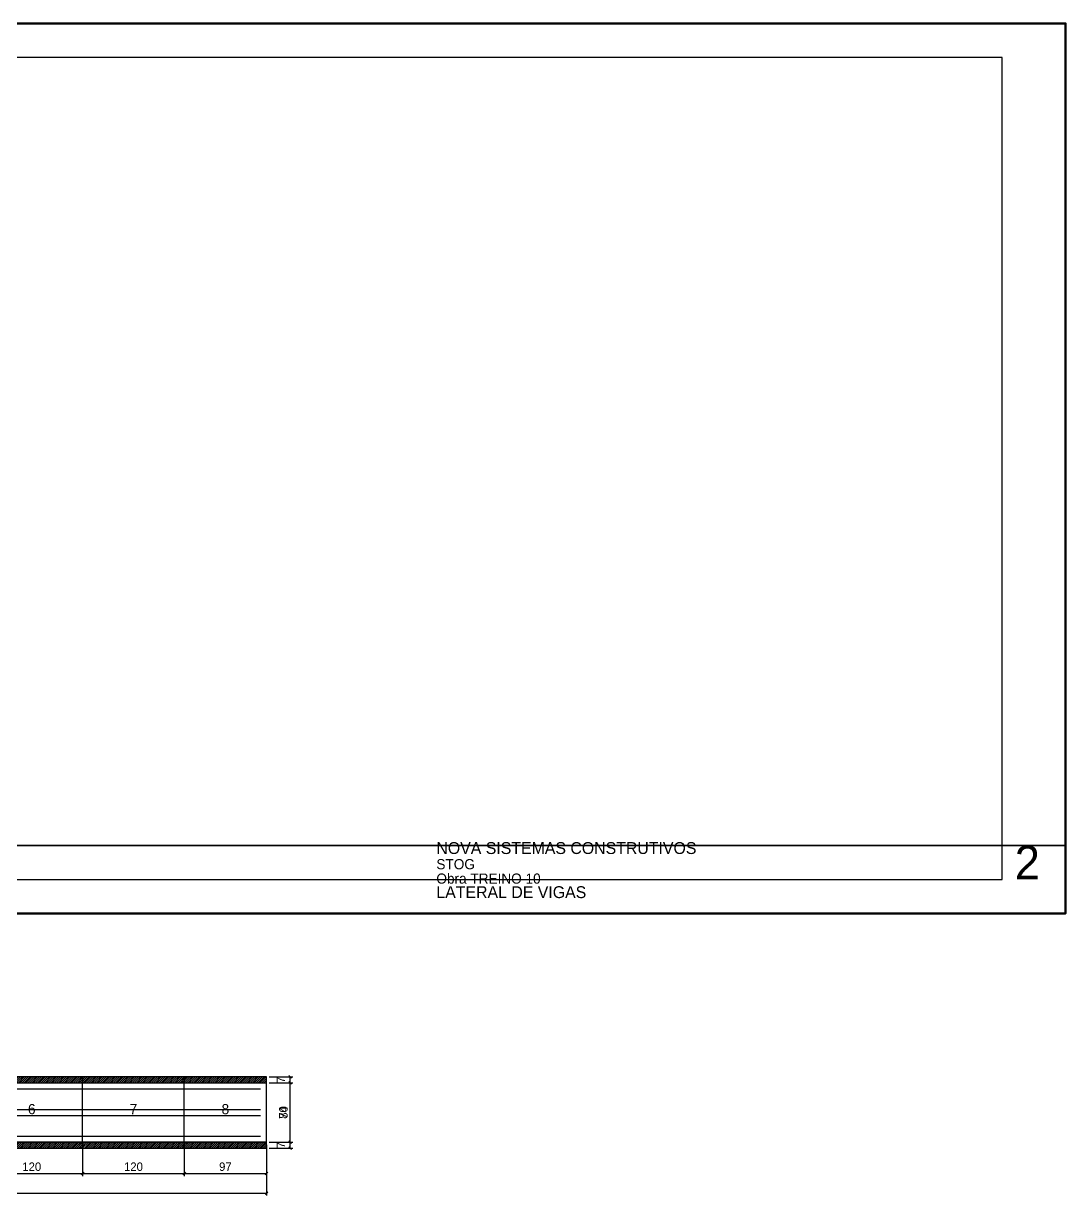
# Model space of a CAD drawing. Extents: x -9000 to 3070, y -4815 to 1250.
# Drawn here: x 1840 to 3070, y -133 to 1250 of the extents above; entities that cross this region are included whole.
import ezdxf
from ezdxf.enums import TextEntityAlignment as Align

# ---------------------------------------------------------------- set-up
doc = ezdxf.new("R2010")
doc.units = 0
for name, color, linetype in [('5', 5, 'Continuous'), ('CARIMBO', 255, 'Continuous'), ('COTA', 241, 'Continuous'), ('Folhas', 255, 'Continuous'), ('Painéis', 200, 'Continuous'), ('SARR_2.2x7', 40, 'Continuous'), ('SCO-___-LAJ', 224, 'Continuous')]:
    doc.layers.add(name, color=color, linetype=linetype)
doc.dimstyles.new('PAINEL', dxfattribs={"dimtxt": 10, "dimasz": 3, "dimexe": 3, "dimexo": 3, "dimgap": 3, "dimtad": 1, "dimblk": 'OBLIQUE', "dimblk1": 'OBLIQUE', "dimcen": 2.5, "dimclrd": 4, "dimclre": 4, "dimclrt": 240, "dimazin": 3, "dimtfac": 1, "dimtmove": 0, "dimatfit": 3})

# ---------------------------------------------------------------- blocks, each defined once
blk = doc.blocks.new('_OBLIQUE')
at = {"color": 0, "linetype": 'BYBLOCK'}
blk.add_line((-0.5, -0.5), (0.5, 0.5), dxfattribs=at)

msp = doc.modelspace()

# ---------------------------------------------------------------- hatches: boundary and pattern name
at = {"layer": 'COTA'}
h = msp.add_hatch(dxfattribs=at)
h.set_pattern_fill('ANSI31', scale=0.5)
h.paths.add_polyline_path([(1790, 0), (1910, 0), (1910, 7), (1790, 7)])
h = msp.add_hatch(dxfattribs=at)
h.set_pattern_fill('ANSI31', scale=0.5)
h.paths.add_polyline_path([(1910, 0), (2030, 0), (2030, 7), (1910, 7)])
h = msp.add_hatch(dxfattribs=at)
h.set_pattern_fill('ANSI31', scale=0.5)
h.paths.add_polyline_path([(2030, 0), (2127, 0), (2127, 7), (2030, 7)])
h = msp.add_hatch(dxfattribs=at)
h.set_pattern_fill('ANSI31', scale=0.5)
h.paths.add_polyline_path([(1790, -77), (1910, -77), (1910, -70), (1790, -70)])
h = msp.add_hatch(dxfattribs=at)
h.set_pattern_fill('ANSI31', scale=0.5)
h.paths.add_polyline_path([(1910, -77), (2030, -77), (2030, -70), (1910, -70)])
h = msp.add_hatch(dxfattribs=at)
h.set_pattern_fill('ANSI31', scale=0.5)
h.paths.add_polyline_path([(2030, -77), (2127, -77), (2127, -70), (2030, -70)])

# ---------------------------------------------------------------- linework, layer by layer
at = {"layer": 'CARIMBO', "lineweight": 35}
msp.add_line((1585, 280), (3070, 280), dxfattribs=at)
at = {"layer": 'Folhas', "lineweight": 50}
msp.add_lwpolyline([(1585, 200), (3070, 200), (3070, 1250), (1585, 1250)], close=True, dxfattribs=at)
at = {"layer": 'Folhas', "lineweight": 25}
msp.add_lwpolyline([(1660, 240), (2995, 240), (2995, 1210), (1660, 1210)], close=True, dxfattribs=at)
at = {"layer": 'Painéis'}
for p, q in [((1790, 0), (1910, 0)), ((1910, -70), (1910, 0)), ((1910, -70), (1910, 0)), ((1910, 0), (2030, 0)), ((1910, -70), (1910, 0)), ((2030, -70), (2030, 0)), ((2030, -70), (2030, 0)), ((2030, 0), (2127, 0)), ((2030, -70), (2030, 0)), ((2127, -70), (2127, 0)), ((1790, -70), (1910, -70)), ((1910, -70), (2030, -70)), ((2030, -70), (2127, -70))]:
    msp.add_line(p, q, dxfattribs=at)
at = {"layer": 'SARR_2.2x7'}
for points in [[(1790, -7), (1910, -7)], [(1790, -7), (1910, -7)], [(1910, -7), (2030, -7)], [(1910, -7), (2030, -7)], [(2030, -7), (2120, -7)], [(2030, -7), (2120, -7)], [(1790, -31.5), (1910, -31.5)], [(1790, -31.5), (1910, -31.5)], [(1790, -38.5), (1910, -38.5)], [(1790, -38.5), (1910, -38.5)], [(1910, -31.5), (2030, -31.5)], [(1910, -31.5), (2030, -31.5)], [(1910, -38.5), (2030, -38.5)], [(1910, -38.5), (2030, -38.5)], [(2030, -31.5), (2120, -31.5)], [(2030, -31.5), (2120, -31.5)], [(2030, -38.5), (2120, -38.5)], [(2030, -38.5), (2120, -38.5)], [(1790, -63), (1910, -63)], [(1790, -63), (1910, -63)], [(1910, -63), (2030, -63)], [(1910, -63), (2030, -63)], [(2030, -63), (2120, -63)], [(2030, -63), (2120, -63)]]:
    msp.add_lwpolyline(points, dxfattribs=at)
at = {"layer": 'SCO-___-LAJ'}
for points in [[(1790, 0), (1910, 0), (1910, 7), (1790, 7)], [(1910, 0), (2030, 0), (2030, 7), (1910, 7)], [(2030, 0), (2127, 0), (2127, 7), (2030, 7)], [(1790, -77), (1910, -77), (1910, -70), (1790, -70)], [(1910, -77), (2030, -77), (2030, -70), (1910, -70)], [(2030, -77), (2127, -77), (2127, -70), (2030, -70)]]:
    msp.add_lwpolyline(points, close=True, dxfattribs=at)

# ---------------------------------------------------------------- texts
at = {"layer": '5'}
for s, p in [('6', (1850, -31)), ('7', (1970, -31)), ('8', (2078.5, -31))]:
    msp.add_text(s, height=12, dxfattribs=at).set_placement(p, align=Align.MIDDLE_CENTER)
at = {"layer": 'CARIMBO'}
for s, height, p in [('NOVA SISTEMAS CONSTRUTIVOS', 14, (2327.5, 270)), ('2', 40, (3010, 240)), ('STOG', 12, (2327.5, 252)), ('Obra TREINO 10', 12, (2327.5, 235)), ('LATERAL DE VIGAS', 14, (2327.5, 218))]:
    msp.add_text(s, height=height, dxfattribs=at).set_placement(p)

# ---------------------------------------------------------------- dimensions: what is measured, and where the dimension line sits
at = {"layer": 'COTA'}
for base, p1, p2 in [((2155, -77), (2127, -77), (2127, 7)), ((2155, 0), (2127, 0), (2127, 7)), ((2155, -70), (2127, -70), (2127, 0)), ((2155, -77), (2127, -77), (2127, -70))]:
    msp.add_linear_dim(base=base, p1=p1, p2=p2, angle=90, dimstyle='PAINEL', dxfattribs=at).render()
for base, p1, p2 in [((1190, -130), (1190, -70), (2127, -70)), ((1790, -107), (1790, -70), (1910, -70)), ((1910, -107), (1910, -70), (2030, -70)), ((2030, -107), (2030, -70), (2127, -70))]:
    msp.add_linear_dim(base=base, p1=p1, p2=p2, dimstyle='PAINEL', dxfattribs=at).render()

doc.saveas('drawing.dxf')
